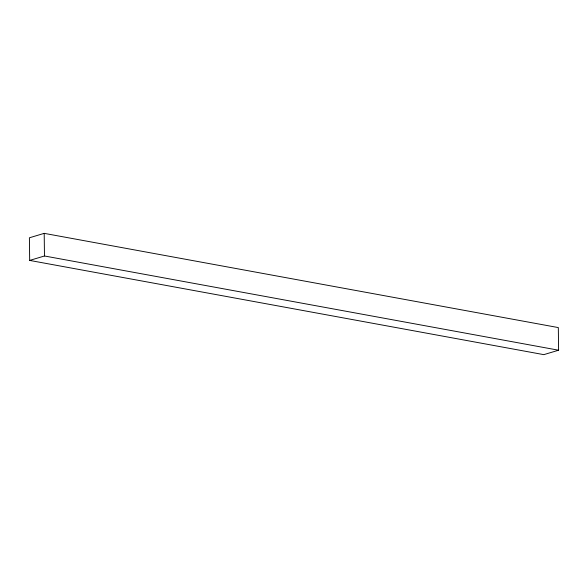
<?xml version="1.0" encoding="UTF-8"?>
<svg xmlns="http://www.w3.org/2000/svg" width="588" height="588" viewBox="0 0 588 588"><rect width="100%" height="100%" fill="white"/><g stroke="black" fill="none" stroke-linecap="round" stroke-linejoin="round"><path stroke-width="0.88" d="M44.196 233.355L29.4 237.787L29.679 260.418L543.804 354.645L558.6 350.213L558.321 327.582L44.196 233.355L44.475 255.986L29.679 260.418M44.475 255.986L558.6 350.213"/></g></svg>
